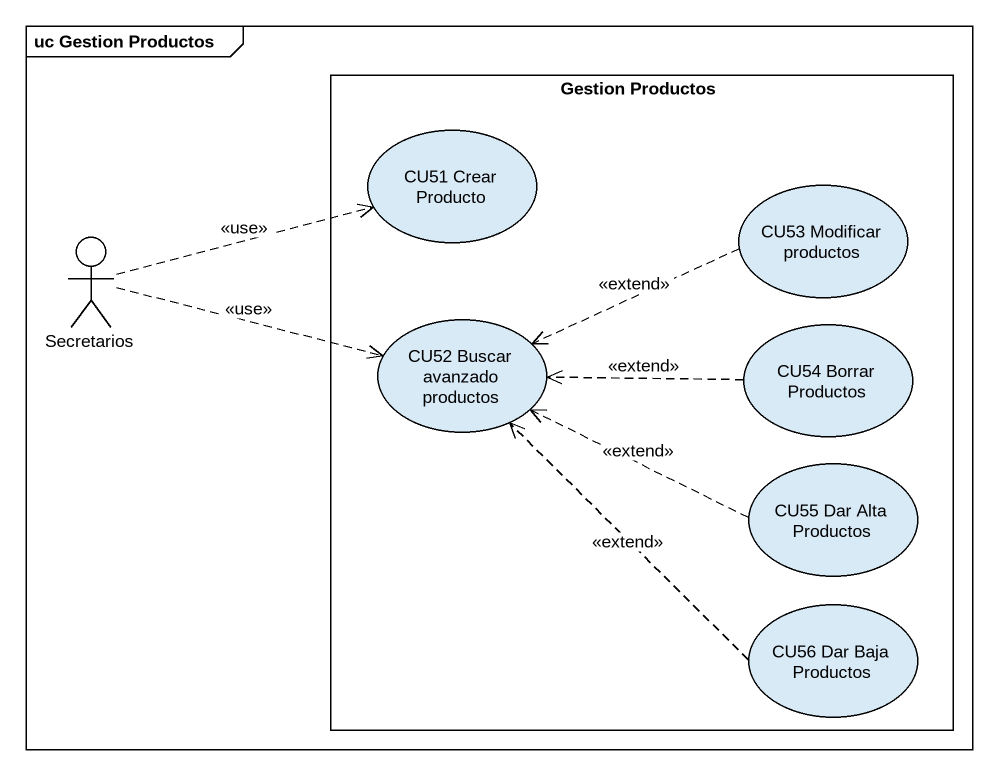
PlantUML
@startuml
mainframe uc Gestion Productos
rectangle "Gestion Productos" as Gestion_Productos {
  usecase "CU51 Crear Producto" as CU51_Crear_Producto
  usecase "CU53 Modificar productos" as CU53_Modificar_productos
  usecase "CU52 Buscar avanzado productos" as CU52_Buscar_avanzado
  usecase "CU54 Borrar Productos" as CU54_Borrar_Productos
  usecase "CU55 Dar Alta Productos" as CU55_Dar_Alta_Productos
  usecase "CU56 Dar Baja Productos" as CU56_Dar_Baja_Productos
}
actor Secretarios
CU53_Modificar_productos .left.> CU52_Buscar_avanzado : <<extend>>
Secretarios .right.> CU51_Crear_Producto : <<use>>
Secretarios .right.> CU52_Buscar_avanzado : <<use>>
CU54_Borrar_Productos .left.> CU52_Buscar_avanzado : <<extend>>
CU55_Dar_Alta_Productos .left.> CU52_Buscar_avanzado : <<extend>>
CU56_Dar_Baja_Productos .up.> CU52_Buscar_avanzado : <<extend>>
@enduml
